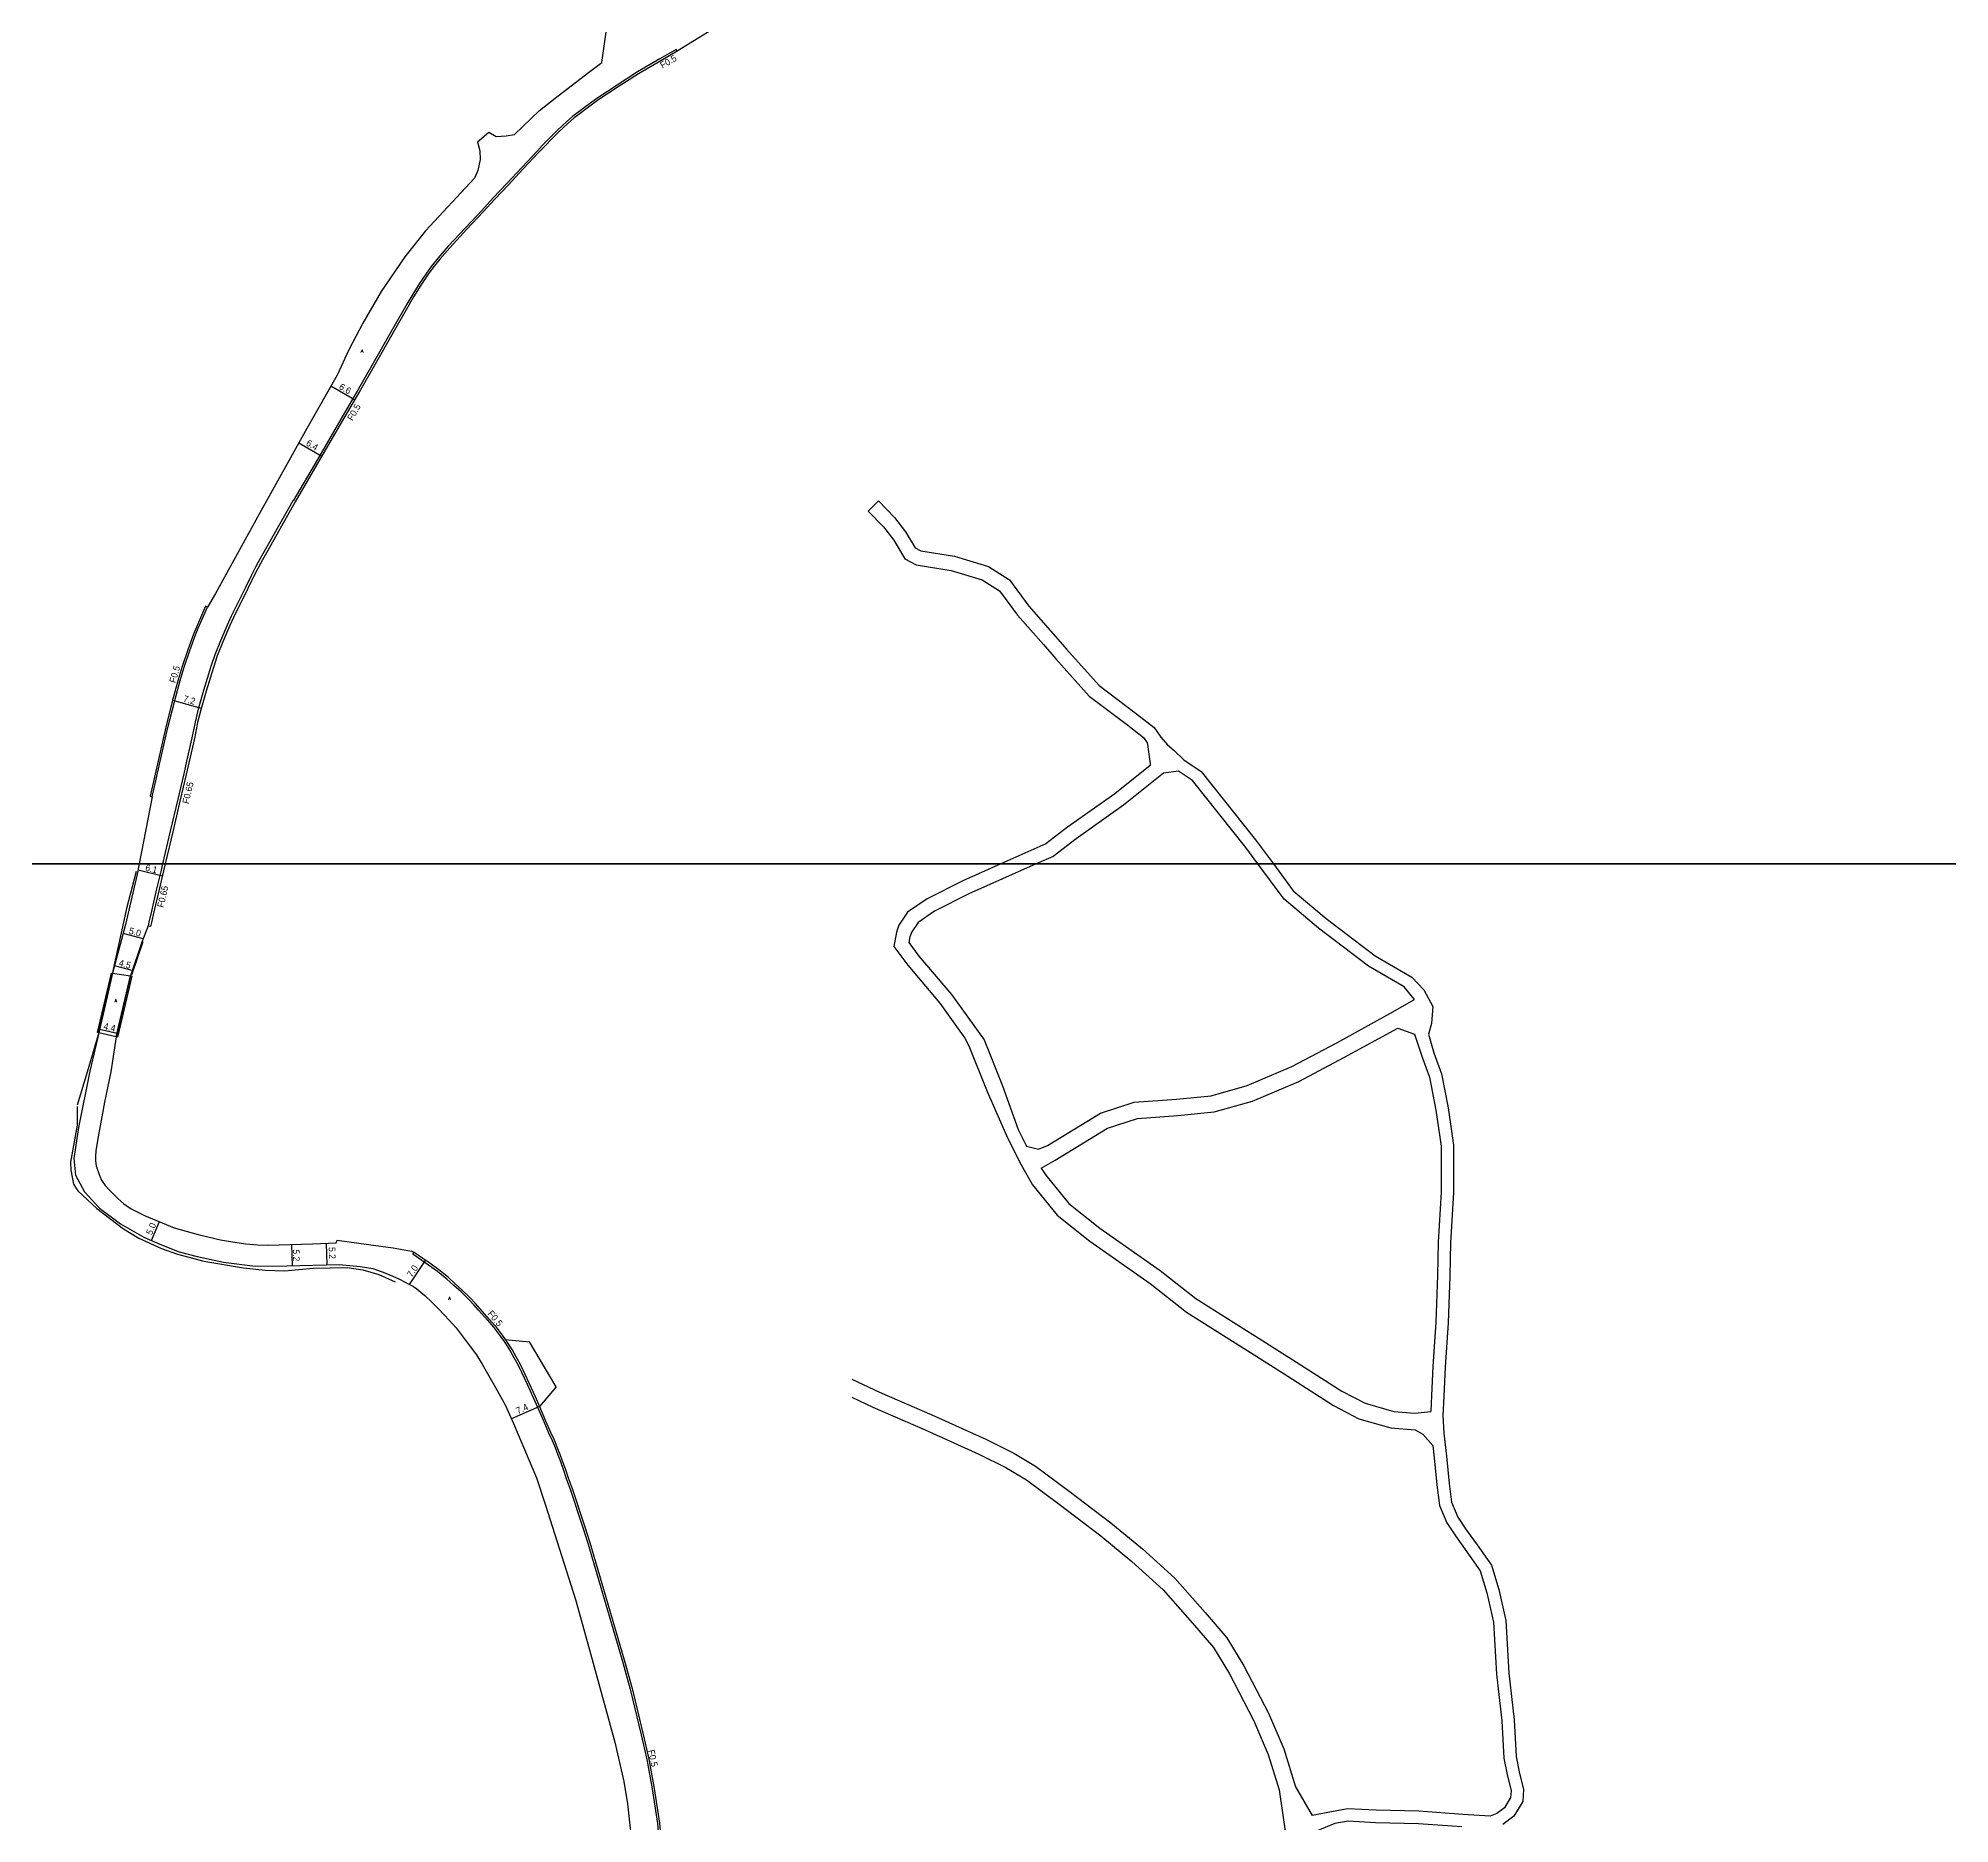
# Model space of a CAD drawing. Header units: metres. Extents: x -16000 to -13600, y -81000 to -78000.
# Drawn here: x -15679.6 to -15215.7, y -80633 to -80199.6 of the extents above; entities that cross this region are included whole.
import ezdxf

# ---------------------------------------------------------------- set-up
doc = ezdxf.new("R2010")
doc.units = ezdxf.units.M
doc.header["$LTSCALE"] = 2.5
for name, color, linetype in [('側溝・桝', 7, 'Continuous'), ('図郭', 7, 'Continuous'), ('幅員', 7, 'Continuous'), ('歩道・分離帯・安全施設', 7, 'Continuous'), ('舗装', 7, 'Continuous'), ('道路', 7, 'Continuous')]:
    doc.layers.add(name, color=color, linetype=linetype)
doc.styles.get("Standard").update_dxf_attribs({"font": ''})
doc.styles.add('YOKO_DECO', font='txt.shx', dxfattribs={"bigfont": 'extfont.shx'})
doc.styles.get('Standard').set_extended_font_data('@MS PGothic')

msp = doc.modelspace()

# ---------------------------------------------------------------- linework, layer by layer
at = {"layer": '側溝・桝'}
for points in [[(-15524.53, -80202.74), (-15524.78, -80202.3), (-15528.78, -80204.62), (-15534.2, -80207.78), (-15539.14, -80210.95), (-15543.83, -80214.06), (-15546.7, -80216.14), (-15548.4, -80217.47), (-15549.83, -80218.55), (-15551.42, -80219.89), (-15553.5, -80221.86), (-15555.02, -80223.37), (-15557.2, -80225.58), (-15558.47, -80226.9), (-15562.28, -80230.96), (-15565.91, -80234.87), (-15569.19, -80238.34), (-15571.99, -80241.39), (-15575.95, -80245.6), (-15580.1, -80250.1), (-15582.54, -80252.91), (-15584.27, -80255.03), (-15585.42, -80256.61), (-15587.18, -80259.24), (-15588.95, -80262.09), (-15590.12, -80264.14), (-15591.1, -80265.8), (-15592.95, -80269.08), (-15597.35, -80276.77), (-15601.88, -80284.66), (-15605.29, -80290.55), (-15611.86, -80301.83), (-15617.72, -80311.9), (-15617.83, -80311.84), (-15624.46, -80323.58), (-15625.74, -80325.86), (-15626.86, -80327.96), (-15627.92, -80330.05), (-15629.29, -80332.89), (-15632.76, -80339.88), (-15633.76, -80342.03), (-15635.4, -80345.85), (-15636.74, -80349.25), (-15637.71, -80352.1), (-15639.49, -80357.87), (-15640.76, -80362.42), (-15641.55, -80365.57), (-15642.34, -80369.41), (-15643.59, -80375.02), (-15644.31, -80378.12), (-15645.76, -80384.31), (-15647.56, -80392.02), (-15649.45, -80400)], [(-15651.93, -80383.7), (-15648.12, -80366.92), (-15646.5, -80360.36), (-15645.17, -80355.44), (-15644.2, -80352.21), (-15642.85, -80348.18), (-15641.46, -80344.39), (-15640.77, -80342.77), (-15639.52, -80339.89), (-15638.53, -80337.65)], [(-15649.45, -80400), (-15649.81, -80401.54), (-15650.91, -80406.08), (-15652.15, -80411.47), (-15652.78, -80414.12), (-15652.96, -80415.05)], [(-15570.59, -80510.76), (-15572.77, -80508.32), (-15573.9, -80507.02), (-15575.23, -80505.59), (-15577.01, -80503.88), (-15578.74, -80502.29), (-15580.41, -80500.79), (-15582.72, -80498.94), (-15584.88, -80497.35), (-15586.55, -80496.22), (-15588.69, -80494.74), (-15588.4, -80494.32)], [(-15570.59, -80510.76), (-15569.1, -80512.46), (-15567.41, -80514.69), (-15566.57, -80515.89), (-15566.23, -80516.39), (-15564.98, -80518.34), (-15563.03, -80521.8), (-15560.92, -80526.29), (-15559.48, -80529.47), (-15558.43, -80531.86), (-15556.93, -80535.36), (-15555.74, -80538.08), (-15554.89, -80539.94), (-15554.18, -80541.65), (-15553.52, -80543.41), (-15552.89, -80545.02), (-15552.23, -80546.86), (-15551.45, -80549.17), (-15550.52, -80551.78), (-15547.42, -80561.02), (-15546.22, -80564.84), (-15537.88, -80593.28), (-15535.97, -80600.25), (-15533.28, -80611.4), (-15531.94, -80617.37), (-15530.6, -80624.49), (-15529.31, -80632.9), (-15528.56, -80641.56)], [(-15566.27, -80515.44), (-15566.15, -80515.61), (-15565.81, -80516.12), (-15564.55, -80518.08), (-15562.59, -80521.57), (-15560.46, -80526.08), (-15559.02, -80529.26), (-15557.97, -80531.66)]]:
    msp.add_lwpolyline(points, dxfattribs=at)
at = {"layer": '図郭'}
for points in [[(-16000, -80400), (-15200, -80400), (-15200, -79800), (-16000, -79800)], [(-16000, -81000), (-15200, -81000), (-15200, -80400), (-16000, -80400)]]:
    msp.add_lwpolyline(points, close=True, dxfattribs=at)
at = {"layer": '幅員'}
for points in [[(-15608.58, -80283.97), (-15602.82, -80287.3)], [(-15616.34, -80297.77), (-15610.79, -80301)], [(-15647, -80360.23), (-15640.03, -80362.17)], [(-15655.38, -80401.46), (-15649.48, -80402.88)], [(-15654.16, -80418.16), (-15658.99, -80416.88)], [(-15656.78, -80425.9), (-15661.09, -80424.76)], [(-15664.73, -80440.11), (-15660.49, -80441.11)], [(-15652.14, -80491.39), (-15650.21, -80486.81)], [(-15618.16, -80492.37), (-15618.02, -80497.53)], [(-15609.73, -80492.09), (-15609.6, -80497.31)], [(-15589.53, -80502.04), (-15585.62, -80496.23)], [(-15557.97, -80531.66), (-15564.77, -80534.67)]]:
    msp.add_lwpolyline(points, dxfattribs=at)
at = {"layer": '歩道・分離帯・安全施設'}
for points in [[(-15655.84, -80401.83), (-15658.15, -80410.82), (-15661.51, -80425.92)], [(-15656.89, -80426.88), (-15654.17, -80418.85)], [(-15664.92, -80440.79), (-15663.35, -80434.08), (-15661.6, -80426.55)], [(-15660.5, -80441.71), (-15657.21, -80427.48)], [(-15665.08, -80441.5), (-15667.77, -80450.57), (-15670.18, -80458.57)], [(-15670.16, -80458.83), (-15670.18, -80463.39), (-15671.77, -80472.34), (-15671.69, -80474.34), (-15671.02, -80477.75), (-15669.98, -80479.35), (-15665.37, -80483.64), (-15658.94, -80488.57), (-15655.18, -80490.81), (-15649.7, -80493.35), (-15645.82, -80494.69), (-15639.44, -80496.37), (-15629.8, -80498.02), (-15624.5, -80498.57), (-15619.84, -80498.76), (-15612.86, -80498.11), (-15604.61, -80497.96), (-15600.82, -80498.52), (-15596.99, -80499.66), (-15592.99, -80501.4)]]:
    msp.add_lwpolyline(points, dxfattribs=at)
at = {"layer": '舗装'}
for points in [[(-15661.56, -80426.54), (-15657.2, -80427.16)], [(-15660.69, -80441.95), (-15664.94, -80441)]]:
    msp.add_lwpolyline(points, dxfattribs=at)
at = {"layer": '道路'}
for points in [[(-15570.25, -80222.4), (-15568.46, -80223.41), (-15566.08, -80223.32), (-15563.99, -80222.93), (-15557.96, -80217.13), (-15554.17, -80214.17), (-15546.07, -80207.9), (-15542.87, -80205.47), (-15541.35, -80195.29)], [(-15515.28, -80196.56), (-15515.08, -80196.9), (-15524.53, -80202.74)], [(-15524.53, -80202.74), (-15528.52, -80205.06), (-15533.94, -80208.21), (-15538.86, -80211.37), (-15543.54, -80214.48), (-15546.4, -80216.55), (-15548.09, -80217.87), (-15549.51, -80218.95), (-15551.08, -80220.27), (-15553.15, -80222.22), (-15554.66, -80223.73), (-15556.84, -80225.93), (-15558.1, -80227.25), (-15561.91, -80231.31), (-15565.54, -80235.22), (-15568.82, -80238.69), (-15571.62, -80241.74), (-15575.57, -80245.95), (-15579.72, -80250.44), (-15582.16, -80253.24), (-15583.86, -80255.34), (-15585, -80256.9), (-15586.76, -80259.52), (-15588.51, -80262.35), (-15589.69, -80264.39), (-15590.66, -80266.05), (-15592.5, -80269.33), (-15596.91, -80277.02), (-15601.44, -80284.91), (-15604.85, -80290.8), (-15611.42, -80302.08), (-15617.27, -80312.15), (-15623.91, -80323.89), (-15625.18, -80326.17), (-15626.3, -80328.26), (-15627.36, -80330.33), (-15628.72, -80333.17), (-15632.19, -80340.15), (-15633.18, -80342.28), (-15634.81, -80346.09), (-15636.15, -80349.47), (-15637.11, -80352.29), (-15638.88, -80358.05), (-15640.15, -80362.58), (-15640.94, -80365.71), (-15641.72, -80369.54), (-15642.97, -80375.16), (-15643.69, -80378.26), (-15645.14, -80384.46), (-15646.94, -80392.17), (-15648.8, -80400)], [(-15573.01, -80224.74), (-15570.25, -80222.4)], [(-15573.01, -80224.74), (-15572.44, -80226.91), (-15572.37, -80229), (-15572.9, -80231.7), (-15573.72, -80233.55), (-15585.6, -80246.35), (-15590.68, -80252.64), (-15596.38, -80261.04), (-15600.85, -80268.73), (-15604.25, -80275.21), (-15607.1, -80281.36), (-15614.42, -80294.33), (-15625.91, -80314.98), (-15636.62, -80334.33), (-15638.53, -80337.65), (-15639, -80337.44), (-15639.99, -80339.68), (-15641.24, -80342.57), (-15641.94, -80344.2), (-15643.33, -80348.01), (-15644.69, -80352.06), (-15645.66, -80355.3), (-15647, -80360.23), (-15648.62, -80366.8), (-15652.42, -80383.59), (-15651.93, -80383.7), (-15655.09, -80400)], [(-15478.2, -80314.35), (-15475.71, -80311.9)], [(-15478.2, -80314.35), (-15474.44, -80318.18), (-15472, -80321.38), (-15469.27, -80325.93), (-15466.53, -80327.38), (-15458.03, -80328.75), (-15450.5, -80331.04), (-15446.33, -80333.69), (-15441.94, -80339.64), (-15435.68, -80346.76)], [(-15475.71, -80311.9), (-15471.79, -80315.88), (-15469.1, -80319.42), (-15466.77, -80323.29), (-15465.4, -80324.02), (-15457.24, -80325.34), (-15449.03, -80327.83), (-15443.91, -80331.08), (-15439.21, -80337.44), (-15431.02, -80346.76)], [(-15435.68, -80346.76), (-15432.68, -80350.18), (-15424.53, -80359.26), (-15415.21, -80366.35), (-15411.37, -80369.3), (-15410.49, -80370.58), (-15410.4, -80371.04), (-15409.73, -80375.73), (-15409.78, -80376.08), (-15418.37, -80382.97), (-15429.83, -80391.07), (-15435.09, -80395.15), (-15446.03, -80400)], [(-15431.02, -80346.76), (-15430.04, -80347.88), (-15422.15, -80356.68), (-15413.09, -80363.57), (-15408.8, -80366.87), (-15407.19, -80369.2), (-15405.57, -80371.09), (-15403.96, -80372.44)], [(-15403.96, -80372.44), (-15401.6, -80374.7), (-15397.42, -80377.54), (-15384.17, -80394.16), (-15379.86, -80400)], [(-15402.86, -80377.47), (-15406.53, -80377.96), (-15416.26, -80385.77), (-15427.74, -80393.88), (-15433.28, -80398.18), (-15437.39, -80400)], [(-15383.59, -80400), (-15386.55, -80395.99), (-15399.48, -80379.76), (-15402.86, -80377.47)], [(-15655.09, -80400), (-15655.57, -80402.49), (-15658.41, -80414.72), (-15661.56, -80426.54), (-15664.94, -80441), (-15667.05, -80450.32), (-15669.84, -80463.94), (-15670.96, -80471.48), (-15670.6, -80475.53), (-15668.35, -80479.57), (-15664.76, -80483.52), (-15659.67, -80487.34), (-15653.97, -80490.6), (-15650.08, -80492.28), (-15645.41, -80494.18), (-15641.07, -80495.28), (-15634.68, -80496.63), (-15626.97, -80497.6), (-15619.27, -80497.56), (-15606.56, -80497.23), (-15604.01, -80497.42), (-15601.48, -80497.67), (-15598.42, -80498.2), (-15597.5, -80498.51), (-15595.92, -80499.06), (-15593.52, -80500.02), (-15591.92, -80500.79), (-15589.53, -80502.04), (-15588.51, -80502.59), (-15587.71, -80503.12), (-15585.81, -80504.75), (-15583.99, -80506.41), (-15582.54, -80507.86), (-15581.08, -80509.45), (-15579.89, -80510.75), (-15578.22, -80512.58), (-15576.02, -80515.51), (-15573.27, -80519.16), (-15571.89, -80521.4), (-15568.64, -80527.03), (-15566.19, -80531.44), (-15564.25, -80535.84), (-15558.68, -80548.98), (-15556.47, -80555.6), (-15549.22, -80578.51), (-15545.8, -80590.72), (-15539.71, -80613.15), (-15537.47, -80622.7), (-15536.59, -80628.12), (-15535.02, -80642.93)], [(-15648.8, -80400), (-15649.2, -80401.69), (-15650.29, -80406.23), (-15651.53, -80411.61), (-15652.16, -80414.25), (-15652.34, -80415.17), (-15652.96, -80415.05), (-15654.46, -80418.95), (-15657.2, -80427.16), (-15660.69, -80441.95)], [(-15446.03, -80400), (-15455.25, -80404.09), (-15463.85, -80408.46), (-15468.63, -80411.71), (-15470.77, -80414.88), (-15471.36, -80416.52)], [(-15437.39, -80400), (-15453.75, -80407.25), (-15462.07, -80411.48), (-15466.1, -80414.23), (-15467.62, -80416.48), (-15468.08, -80417.72)], [(-15345.58, -80432.91), (-15348.15, -80429.82), (-15356.81, -80424.8), (-15368.9, -80415.57), (-15377.26, -80408.58), (-15383.59, -80400)], [(-15379.86, -80400), (-15375.06, -80406.51), (-15367.02, -80413.23), (-15355.14, -80422.3), (-15346.27, -80427.45), (-15343.34, -80430.52), (-15341.12, -80434.6), (-15341.46, -80438.76), (-15342.23, -80441.28), (-15340.92, -80445.86), (-15339.03, -80450.93), (-15337.43, -80459.23), (-15336.16, -80468.26), (-15336.13, -80479.74), (-15336.9, -80491.95), (-15337.06, -80499.96), (-15337.4, -80511.38), (-15338.19, -80522.11), (-15338.47, -80529.14), (-15338.72, -80533.86), (-15338.5, -80538.12), (-15337.83, -80543.77), (-15337.18, -80550.35), (-15336.59, -80554.89), (-15335.07, -80558.52), (-15333.2, -80561.41), (-15330.42, -80565.23), (-15326.96, -80570.22), (-15325.14, -80576.11), (-15323.48, -80583.58), (-15322.68, -80596.41), (-15321.44, -80607.76), (-15320.96, -80616.6), (-15320.17, -80620.36), (-15319.12, -80624.67), (-15319.34, -80627.54), (-15321.53, -80631.13), (-15324.15, -80633.09)], [(-15471.36, -80416.52), (-15471.96, -80420.05), (-15468.61, -80424.53), (-15460.77, -80433.82), (-15454.75, -80442.29), (-15453.78, -80444.13)], [(-15468.08, -80417.72), (-15468.32, -80419.08), (-15465.87, -80422.35), (-15458, -80431.67), (-15450.06, -80442.66)], [(-15664.94, -80441), (-15661.56, -80426.54)], [(-15661.56, -80426.54), (-15657.2, -80427.16), (-15660.69, -80441.95), (-15664.94, -80441)], [(-15439.81, -80468.48), (-15436.83, -80469.23), (-15434.66, -80468.34), (-15421.82, -80460.48), (-15413.65, -80457.82), (-15403.4, -80457.07), (-15394.99, -80456.24), (-15386.22, -80453.77), (-15375.4, -80449.17), (-15364.49, -80443.39), (-15351.6, -80436.32), (-15345.58, -80432.91)], [(-15436.21, -80473.85), (-15432.84, -80471.92), (-15420.13, -80464.14), (-15412.87, -80461.77), (-15403.05, -80461.05), (-15394.24, -80460.18), (-15384.9, -80457.55), (-15373.67, -80452.78), (-15362.58, -80446.9), (-15349.68, -80439.83), (-15345.63, -80441.3)], [(-15345.63, -80441.3), (-15343.75, -80446.86), (-15341.93, -80451.74), (-15340.39, -80459.72), (-15339.16, -80468.48), (-15339.13, -80479.65), (-15339.9, -80491.83), (-15340.06, -80499.9), (-15340.39, -80511.23), (-15341.19, -80521.94), (-15341.47, -80529.02), (-15341.68, -80532.93)], [(-15660.69, -80441.95), (-15662.02, -80450.43), (-15663.55, -80457.85), (-15665.26, -80467.14), (-15665.65, -80469.61), (-15665.74, -80470.98), (-15665.68, -80472.08), (-15665.52, -80473.28), (-15664.86, -80475.37), (-15664.25, -80476.75), (-15663.35, -80478.05), (-15662.4, -80479.13), (-15660.31, -80481.19), (-15658.82, -80482.47), (-15657.02, -80483.73), (-15653.8, -80485.3), (-15646.64, -80488.31), (-15640.83, -80489.97), (-15635.39, -80491.21), (-15632.46, -80491.69), (-15629.24, -80492.21), (-15626.42, -80492.46), (-15623.82, -80492.53), (-15613.07, -80492.22), (-15607.29, -80491.99), (-15607.1, -80491.34)], [(-15453.78, -80444.13), (-15449.35, -80455.25), (-15444.66, -80465.94), (-15441.36, -80472.49), (-15438.3, -80477.92), (-15432.29, -80485.26), (-15424.41, -80491.56), (-15409.76, -80501.86), (-15400.98, -80508.76), (-15383.89, -80519.51), (-15376.36, -80524.28), (-15365.28, -80531.43), (-15359.09, -80534.64), (-15351.33, -80536.82), (-15345.47, -80537.33), (-15343.6, -80538.37), (-15341.16, -80541.17)], [(-15450.06, -80442.66), (-15445.62, -80453.83), (-15441.76, -80464.47), (-15439.81, -80468.48)], [(-15436.21, -80473.85), (-15435.08, -80475.53), (-15429.47, -80482.4), (-15422, -80488.36), (-15407.37, -80498.65), (-15398.67, -80505.48), (-15381.75, -80516.12), (-15374.21, -80520.91), (-15363.28, -80527.96), (-15357.61, -80530.9), (-15350.61, -80532.87), (-15345.5, -80533.31), (-15341.68, -80532.93)], [(-15607.1, -80491.34), (-15599.43, -80492.34), (-15593.51, -80493.18), (-15589.02, -80493.96)], [(-15570.22, -80510.43), (-15572.38, -80507.99), (-15573.52, -80506.68), (-15574.86, -80505.24), (-15576.66, -80503.51), (-15578.4, -80501.91), (-15580.08, -80500.4), (-15582.41, -80498.53), (-15584.59, -80496.93), (-15586.27, -80495.8), (-15588.4, -80494.32), (-15589.02, -80493.96)], [(-15570.22, -80510.43), (-15568.71, -80512.14), (-15567, -80514.39), (-15566.27, -80515.44), (-15560.36, -80515.98)], [(-15553.92, -80526.9), (-15560.36, -80515.98)], [(-15482.17, -80525.04), (-15475.41, -80528.19), (-15462.74, -80533.71), (-15449.61, -80539.64), (-15442.87, -80542.99), (-15437.55, -80546.14), (-15429.38, -80552.22), (-15419.27, -80559.9), (-15411.62, -80566.23), (-15403.77, -80573.32), (-15396.41, -80581.67), (-15391.13, -80587.84), (-15386.99, -80594.61), (-15381.07, -80606.07), (-15377.33, -80614.77), (-15374.47, -80623.98), (-15370.48, -80630.92)], [(-15553.92, -80526.9), (-15557.97, -80531.66), (-15556.48, -80535.16), (-15555.28, -80537.88), (-15554.43, -80539.74), (-15553.72, -80541.46), (-15553.06, -80543.23), (-15552.42, -80544.85), (-15551.76, -80546.7), (-15550.98, -80549), (-15550.05, -80551.62), (-15546.95, -80560.86), (-15545.74, -80564.7), (-15537.4, -80593.15), (-15535.48, -80600.12), (-15532.79, -80611.28), (-15531.45, -80617.27), (-15530.11, -80624.41), (-15528.82, -80632.84), (-15528.06, -80641.52), (-15527.57, -80651.82), (-15527.13, -80661.57), (-15527.02, -80666.99), (-15527.13, -80673.98)], [(-15482.17, -80529.45), (-15477.07, -80531.83), (-15464.34, -80537.38), (-15451.33, -80543.25), (-15444.78, -80546.51), (-15439.77, -80549.47), (-15431.82, -80555.38), (-15421.76, -80563.03), (-15414.23, -80569.26), (-15406.62, -80576.14), (-15399.45, -80584.27), (-15394.38, -80590.19), (-15390.47, -80596.57), (-15384.69, -80607.79), (-15381.09, -80616.15), (-15378.42, -80624.74), (-15376.81, -80635.91)], [(-15341.16, -80541.17), (-15340.82, -80544.1), (-15340.16, -80550.69), (-15339.52, -80555.68), (-15337.73, -80559.93), (-15335.68, -80563.1), (-15332.87, -80566.97), (-15329.69, -80571.54), (-15328.04, -80576.88), (-15326.46, -80584), (-15325.67, -80596.67), (-15324.43, -80608), (-15323.94, -80616.99), (-15323.1, -80621.02), (-15322.15, -80624.92), (-15322.28, -80626.59), (-15323.79, -80629.07), (-15325.63, -80630.45), (-15327.25, -80631.1), (-15333.9, -80630.69), (-15344.52, -80629.93), (-15354.93, -80629.69), (-15361.86, -80629.29), (-15365.77, -80630.02), (-15370.48, -80630.92)], [(-15334.14, -80633.69), (-15344.66, -80632.93), (-15355.05, -80632.69), (-15361.67, -80632.3), (-15364.93, -80632.92), (-15369.64, -80634.81)]]:
    msp.add_lwpolyline(points, dxfattribs=at)
for points in [[(-15661.84, -80426.47), (-15661.56, -80426.54), (-15664.94, -80441), (-15665.23, -80440.94)], [(-15660.69, -80441.95), (-15657.2, -80427.16), (-15656.91, -80427.23), (-15660.4, -80442.01)]]:
    msp.add_lwpolyline(points, close=True, dxfattribs=at)

# ---------------------------------------------------------------- texts
at = {"layer": '側溝・桝'}
for s, rotation, p in [('F0.5', 30, (-15528.12, -80207)), ('F0.5', 60, (-15603.35, -80292.58)), ('F0.5', 74, (-15646.31, -80356.2)), ('F0.65', 77, (-15643.1, -80385.52)), ('F0.65', 77, (-15649.23, -80410.71)), ('F0.5', 309.8688, (-15570.65, -80509.21)), ('F0.5', 282, (-15531.64, -80615.16))]:
    msp.add_text(s, height=1.6, rotation=rotation, dxfattribs=at).set_placement(p)
at = {"layer": '幅員'}
for s, rotation, p in [('6.6', 330, (-15606.78, -80284.63)), ('6.4', 330, (-15614.78, -80298.31)), ('7.2', 344, (-15644.55, -80360.58)), ('6.1', 346, (-15653.76, -80401.59)), ('5.0', 345, (-15657.73, -80416.91)), ('4.5', 345, (-15660.18, -80424.71)), ('4.4', 347, (-15663.9, -80440.09)), ('5.0', 67, (-15652.06, -80490.2)), ('5.2', 272, (-15617.82, -80493.56)), ('5.2', 272, (-15609.13, -80492.99)), ('7.0', 56, (-15588.94, -80500.46)), ('7.4', 24, (-15563.2, -80533.56))]:
    msp.add_text(s, height=1.6, rotation=rotation, dxfattribs=at).set_placement(p)
at = {"layer": '舗装', "style": 'YOKO_DECO'}
for p in [(-15601.32, -80275.86, 685.1), (-15661.06, -80433.56, 670), (-15580.07, -80505.81, 656.5)]:
    msp.add_text('A', height=0.75, dxfattribs=at).set_placement(p)

doc.saveas('drawing.dxf')
